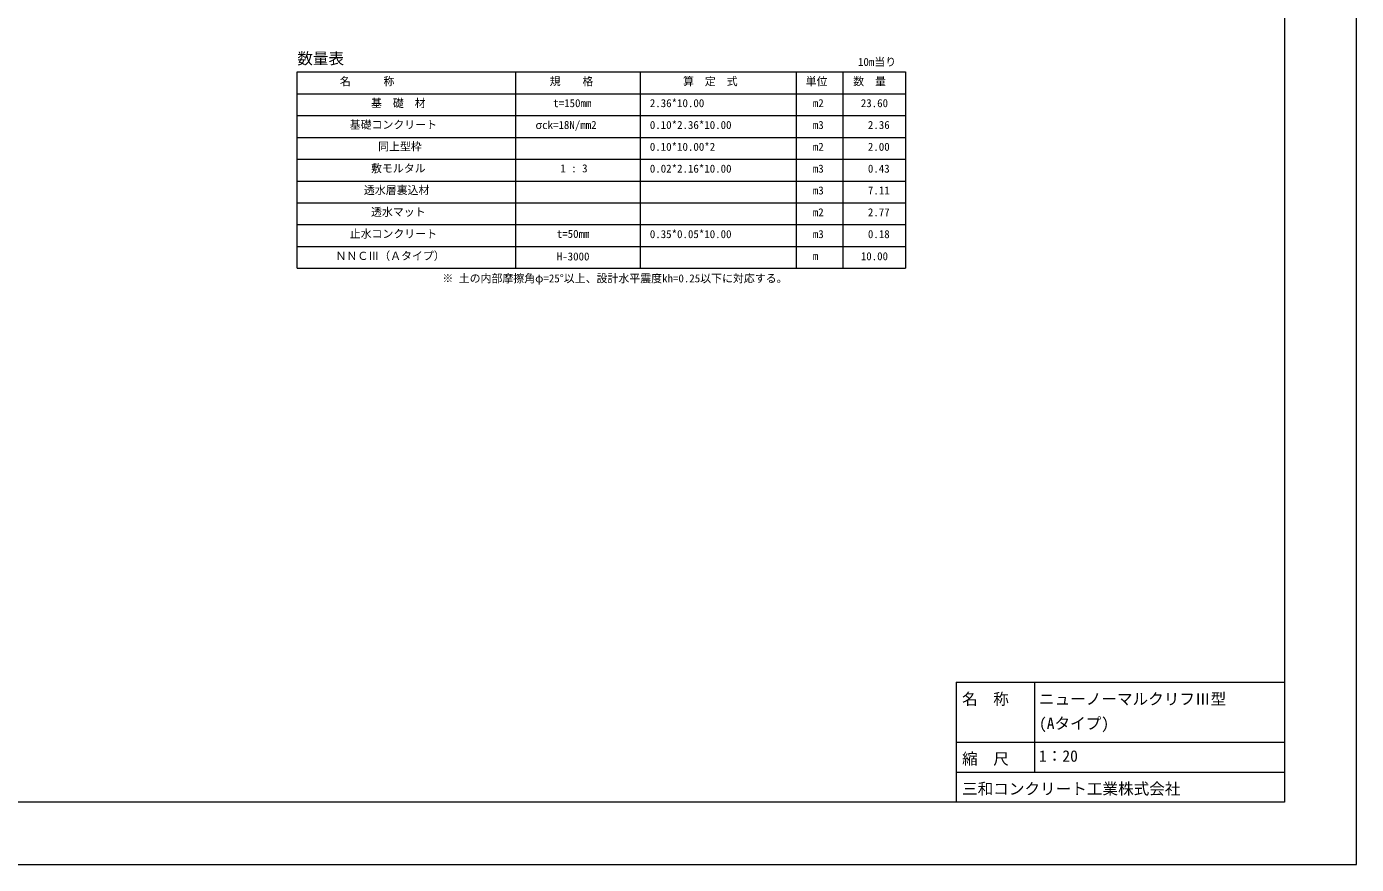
# Model space of a CAD drawing. Units: millimetres, scale not verified. Extents: x -252 to 252048, y 18866 to 78266.
# Drawn here: x 209423 to 252048, y 18866 to 45733 of the extents above; entities that cross this region are included whole.
import ezdxf
from ezdxf.enums import TextEntityAlignment as Align

# ---------------------------------------------------------------- set-up
doc = ezdxf.new("R2010")
doc.units = ezdxf.units.MM
doc.header["$LTSCALE"] = 300
for name, color, linetype in [('D-MTR', 1, 'Continuous'), ('D-MTR-TXT', 1, 'Continuous'), ('D-TTL-TXT（文字）', 1, 'Continuous')]:
    doc.layers.add(name, color=color, linetype=linetype)
for name, color, linetype, lineweight in [('D-MTR-FRAM', 7, 'Continuous', 18), ('D-TTL(外枠）', 2, 'Continuous', 18), ('DEFPOINTS_3', 7, 'Continuous', 18)]:
    doc.layers.add(name, color=color, linetype=linetype, lineweight=lineweight)
doc.styles.add('ＭＳ ゴシック', font='')
doc.styles.get('ＭＳ ゴシック').set_extended_font_data('MS Gothic')

msp = doc.modelspace()

# ---------------------------------------------------------------- linework, layer by layer
at = {"layer": 'D-MTR-FRAM'}
for p, q in [((218099.9, 44281.2), (237599.9, 44281.2)), ((218099.9, 37981.2), (218099.9, 44281.2)), ((225099.9, 37981.2), (225099.9, 44281.2)), ((229099.9, 37981.2), (229099.9, 44281.2)), ((234099.9, 37981.2), (234099.9, 44281.2)), ((235599.9, 37981.2), (235599.9, 44281.2)), ((235599.9, 37981.2), (235599.9, 44281.2)), ((237599.9, 44281.2), (237599.9, 37981.2)), ((218099.9, 43581.2), (237599.9, 43581.2)), ((218099.9, 42881.2), (237599.9, 42881.2)), ((218099.9, 42181.2), (237599.9, 42181.2)), ((218099.9, 41481.2), (237599.9, 41481.2)), ((218099.9, 40781.2), (237599.9, 40781.2)), ((218099.9, 40081.2), (237599.9, 40081.2)), ((218099.9, 39381.2), (237599.9, 39381.2)), ((218099.9, 38681.2), (237599.9, 38681.2)), ((218099.9, 37981.2), (237599.9, 37981.2))]:
    msp.add_line(p, q, dxfattribs=at)
at = {"layer": 'D-TTL(外枠）'}
for p, q in [((249748.2, 76266.3), (249748.2, 20866.3)), ((239214.7, 24706.3), (249748.2, 24706.3)), ((239214.7, 24706.3), (239214.7, 20866.3)), ((241725.8, 24706.3), (241725.8, 21826.3)), ((239214.7, 22786.3), (249748.2, 22786.3)), ((239214.7, 21826.3), (249748.2, 21826.3)), ((249748.2, 20866.3), (170248.2, 20866.3))]:
    msp.add_line(p, q, dxfattribs=at)
at = {"layer": 'DEFPOINTS_3'}
for p, q in [((252048.2, 18866.3), (252048.2, 78266.3)), ((167948.2, 18866.3), (252048.2, 18866.3))]:
    msp.add_line(p, q, dxfattribs=at)

# ---------------------------------------------------------------- texts
at = {"layer": 'D-MTR', "style": 'ＭＳ ゴシック'}
msp.add_text('数量表', height=366.6, dxfattribs=at).set_placement((218099.9, 44414.6), align=Align.BOTTOM_LEFT)
at = {"layer": 'D-MTR-TXT', "style": 'ＭＳ ゴシック'}
for s, p in [('10m当り', (236072, 44394.6)), ('名\u3000\u3000\u3000称', (219462.8, 43772.6)), ('規\u3000\u3000格', (226190.2, 43772.6)), ('算\u3000定\u3000式', (230462.8, 43772.6)), ('単位', (234395, 43772.6)), ('数\u3000量', (235917.6, 43772.6)), ('基\u3000礎\u3000材', (220462.8, 43072.6)), ('t=150mm', (226303.9, 43072.6)), ('2.36*10.00', (229399.9, 43072.6)), ('m2', (234624.9, 43072.6)), ('23.60', (236162.8, 43072.6)), ('基礎コンクリート', (219780.6, 42381.6)), ('σck=18N/mm2', (225735.4, 42372.6)), ('0.10*2.36*10.00', (229399.9, 42372.6)), ('m3', (234624.9, 42372.6)), ('2.36', (236390.2, 42372.6)), ('同上型枠', (220690.2, 41681.6)), ('0.10*10.00*2', (229399.9, 41672.6)), ('m2', (234624.9, 41672.6)), ('2.00', (236390.2, 41672.6)), ('敷モルタル', (220462.8, 40981.6)), ('1 : 3', (226531.3, 40981.6)), ('0.02*2.16*10.00', (229399.9, 40972.6)), ('m3', (234624.9, 40972.6)), ('0.43', (236390.2, 40972.6)), ('透水層裏込材', (220235.4, 40281.6)), ('m3', (234624.9, 40272.6)), ('7.11', (236390.2, 40272.6)), ('透水マット', (220462.8, 39581.6)), ('m2', (234624.9, 39572.6)), ('2.77', (236390.2, 39572.6)), ('止水コンクリート', (219780.6, 38881.6)), ('0.35*0.05*10.00', (229399.9, 38872.6)), ('t=50mm', (226417.6, 38881.6)), ('m3', (234624.9, 38872.6)), ('0.18', (236390.2, 38872.6)), ('ＮＮＣⅢ（Ａタイプ）', (219325.7, 38172.6)), ('H-3000', (226417.6, 38156.2)), ('m', (234624.9, 38172.6)), ('10.00', (236162.8, 38163.7)), ('※ 土の内部摩擦角φ=25°以上、設計水平震度kh=0.25以下に対応する。', (222749.9, 37453))]:
    msp.add_text(s, height=256.6, dxfattribs=at).set_placement(p, align=Align.BOTTOM_LEFT)
at = {"layer": 'D-TTL-TXT（文字）', "style": 'ＭＳ ゴシック'}
for s, p in [('名\u3000称', (239407.8, 23877.6)), ('ニューノーマルクリフⅢ型', (241873.5, 23877.6)), ('(Aタイプ)', (241873.5, 23094.6)), ('縮\u3000尺', (239407.8, 21957.6)), ('1：20', (241873.5, 22049)), ('三和コンクリート工業株式会社', (239407.8, 20997.6))]:
    msp.add_text(s, height=366.6, dxfattribs=at).set_placement(p, align=Align.BOTTOM_LEFT)

doc.saveas('drawing.dxf')
